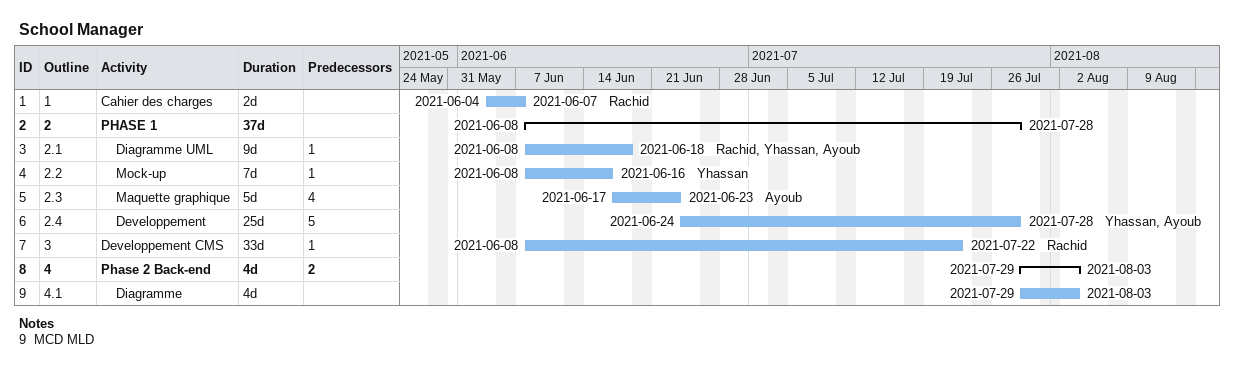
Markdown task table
School Manager

| ID | WBS | Task | Duration | Start | Finish | Predecessors | Resources |
|---|---|---|---|---|---|---|---|
| 1 | 1 | Cahier des charges | 2d | 2021-06-04 | 2021-06-07 |  | Rachid |
| 2 | 2 | **PHASE 1** | 37d | 2021-06-08 | 2021-07-28 |  |  |
| 3 | 2.1 | Diagramme UML | 9d | 2021-06-08 | 2021-06-18 | 1 | Rachid, Yhassan, Ayoub |
| 4 | 2.2 | Mock-up | 7d | 2021-06-08 | 2021-06-16 | 1 | Yhassan |
| 5 | 2.3 | Maquette graphique | 5d | 2021-06-17 | 2021-06-23 | 4 | Ayoub |
| 6 | 2.4 | Developpement | 25d | 2021-06-24 | 2021-07-28 | 5 | Yhassan, Ayoub |
| 7 | 3 | Developpement CMS | 33d | 2021-06-08 | 2021-07-22 | 1 | Rachid |
| 8 | 4 | **Phase 2 Back-end** | 4d | 2021-07-29 | 2021-08-03 | 2 |  |
| 9 | 4.1 | Diagramme | 4d | 2021-07-29 | 2021-08-03 |  |  |

Notes
- 9: MCD MLD
